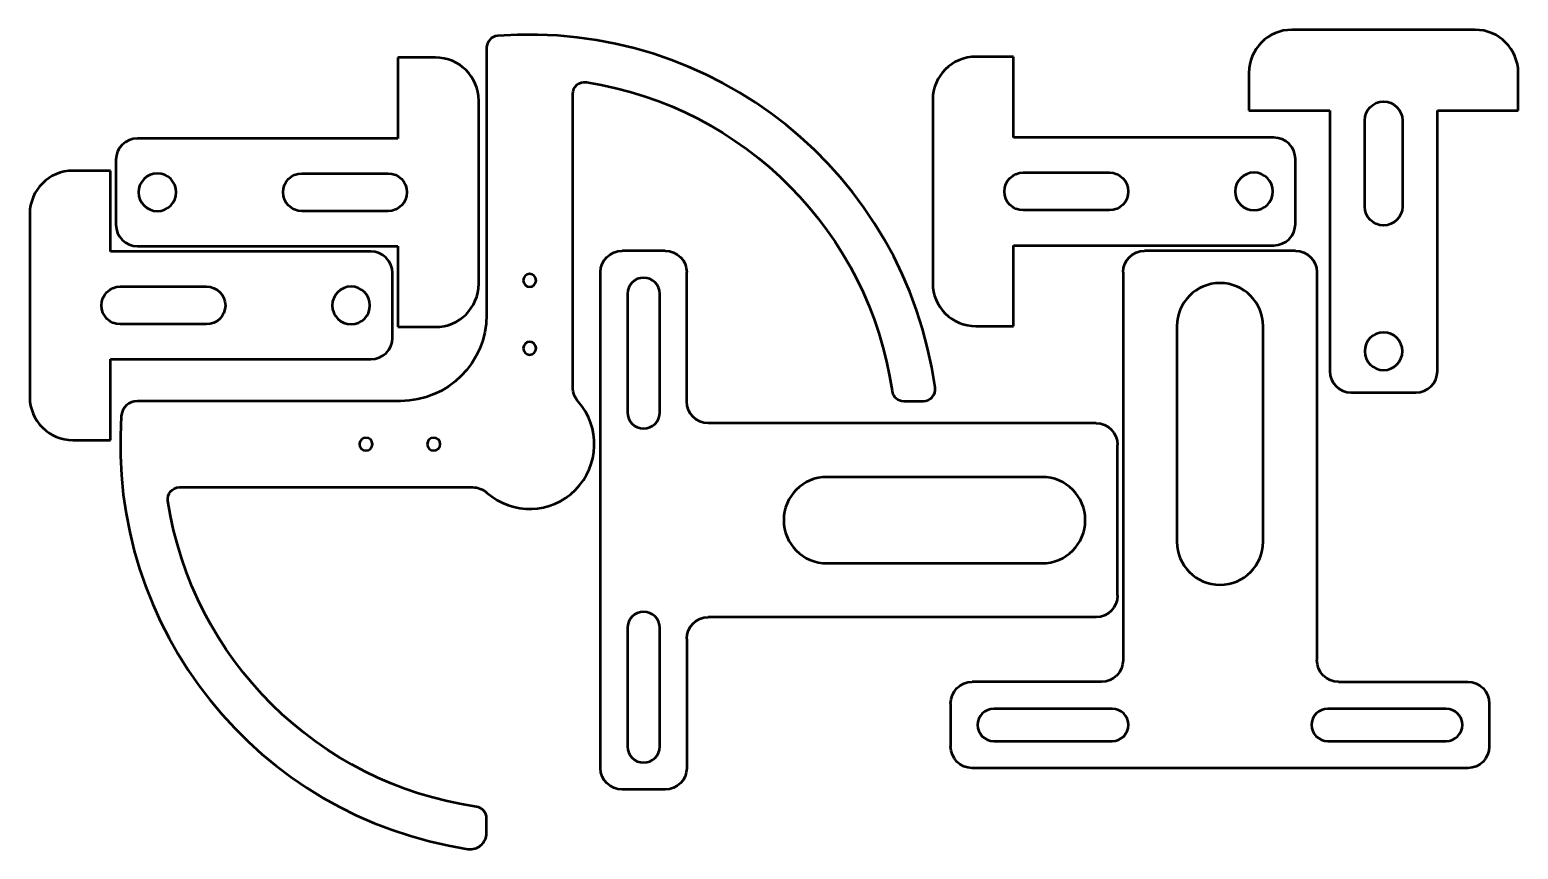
# Model space of a CAD drawing. Header units: millimetres. Extents: x 51 to 189, y 183 to 259.
import ezdxf

# ---------------------------------------------------------------- set-up
doc = ezdxf.new("R2010")
doc.units = ezdxf.units.MM
doc.header["$LTSCALE"] = 0.75
doc.layers.add('Visible', color=7, linetype='Continuous', lineweight=50)

msp = doc.modelspace()

# ---------------------------------------------------------------- linework, layer by layer
at = {"layer": 'Visible', "extrusion": (-1e-16, -1, 0)}
for p, q in [((184.707021, 259.073917), (167.707021, 259.073917)), ((92.946339, 257.406518), (92.946339, 232.620651)), ((88.213697, 256.495163), (84.713697, 256.495163)), ((84.713697, 256.495163), (84.713697, 248.995163)), ((141.856226, 256.57091), (138.356226, 256.57091)), ((141.856226, 249.07091), (141.856226, 256.57091)), ((163.707021, 255.073917), (163.707021, 251.573917)), ((188.707021, 251.573917), (188.707021, 255.073917)), ((100.946339, 225.912154), (100.946339, 253.122959)), ((92.213697, 235.495163), (92.213697, 252.495163)), ((134.356226, 252.57091), (134.356226, 235.57091)), ((163.707021, 251.573917), (171.207021, 251.573917)), ((171.207021, 251.573917), (171.207021, 227.405996)), ((181.207021, 227.405996), (181.207021, 251.573917)), ((181.207021, 251.573917), (188.707021, 251.573917)), ((174.457021, 242.668917), (174.457021, 250.668917)), ((177.957021, 250.668917), (177.957021, 242.668917)), ((84.713697, 248.995163), (60.545776, 248.995163)), ((166.024148, 249.07091), (141.856226, 249.07091)), ((58.045771, 245.995165), (54.545771, 245.995165)), ((58.045771, 238.495165), (58.045771, 245.995165)), ((58.545776, 246.995163), (58.545776, 240.995163)), ((168.024148, 241.07091), (168.024148, 247.07091)), ((75.808697, 245.745163), (83.808697, 245.745163)), ((142.761226, 245.82091), (150.761226, 245.82091)), ((50.545771, 241.995165), (50.545771, 224.995165)), ((83.808697, 242.245163), (75.808697, 242.245163)), ((150.761226, 242.32091), (142.761226, 242.32091)), ((141.856226, 231.57091), (141.856226, 239.07091)), ((141.856226, 239.07091), (166.024148, 239.07091)), ((82.213692, 238.495165), (58.045771, 238.495165)), ((60.545776, 238.995163), (84.713697, 238.995163)), ((84.713697, 238.995163), (84.713697, 231.495163)), ((109.523777, 238.570909), (105.523777, 238.570909)), ((168.023777, 238.570909), (154.023777, 238.570909)), ((84.213692, 230.495165), (84.213692, 236.495165)), ((103.523777, 190.570909), (103.523777, 236.570909)), ((111.523777, 224.570909), (111.523777, 236.570909)), ((152.023777, 236.570909), (152.023777, 200.570909)), ((170.023777, 236.570909), (170.023777, 200.570909)), ((58.950771, 235.245165), (66.950771, 235.245165)), ((106.023777, 234.570909), (106.023777, 223.570909)), ((109.023777, 223.570909), (109.023777, 234.570909)), ((66.950771, 231.745165), (58.950771, 231.745165)), ((84.713697, 231.495163), (88.213697, 231.495163)), ((138.356226, 231.57091), (141.856226, 231.57091)), ((157.023777, 231.570909), (157.023777, 211.570909)), ((165.023777, 211.570909), (165.023777, 231.570909)), ((58.045771, 220.995165), (58.045771, 228.495165)), ((58.045771, 228.495165), (82.213692, 228.495165)), ((173.207021, 225.405996), (179.207021, 225.405996)), ((84.946339, 224.620651), (60.532056, 224.620651)), ((131.67385, 224.620651), (133.4922, 224.620651)), ((149.523777, 222.570909), (113.523777, 222.570909)), ((54.545771, 220.995165), (58.045771, 220.995165)), ((151.523777, 206.570909), (151.523777, 220.570909)), ((144.523777, 217.570909), (124.523777, 217.570909)), ((64.444031, 216.620651), (91.654836, 216.620651)), ((124.523777, 209.570909), (144.523777, 209.570909)), ((149.523777, 204.570909), (113.523777, 204.570909)), ((106.023777, 203.570909), (106.023777, 192.570909)), ((109.023777, 192.570909), (109.023777, 203.570909)), ((111.523777, 202.570909), (111.523777, 190.570909)), ((150.023777, 198.570909), (138.023777, 198.570909)), ((172.023777, 198.570909), (184.023777, 198.570909)), ((136.023777, 196.570909), (136.023777, 192.570909)), ((186.023777, 196.570909), (186.023777, 192.570909)), ((151.023777, 196.070909), (140.023777, 196.070909)), ((182.023777, 196.070909), (171.023777, 196.070909)), ((140.023777, 193.070909), (151.023777, 193.070909)), ((171.023777, 193.070909), (182.023777, 193.070909)), ((184.023777, 190.570909), (138.023777, 190.570909)), ((109.523777, 188.570909), (105.523777, 188.570909)), ((92.94634, 184.537414), (92.94634, 185.893143))]:
    msp.add_line(p, q, dxfattribs=at)
at = {"layer": 'Visible', "extrusion": (0, 0, -1)}
for centre, radius in [((-62.388697, 243.995163), 1.75), ((-164.181226, 244.07091), 1.75), ((-96.946339, 235.820651), 0.6), ((-80.370771, 233.495165), 1.75), ((-176.207021, 229.248917), 1.75), ((-96.946339, 229.520651), 0.6), ((-81.746339, 220.620651), 0.6), ((-88.046339, 220.620651), 0.6)]:
    msp.add_circle(centre, radius, dxfattribs=at)
at = {"layer": 'Visible'}
for centre, radius, start, end in [((94.046339, 257.406518), 1.1, 94.507569, 180), ((96.946339, 220.620651), 38, 7.94436, 94.507569), ((167.707021, 255.073917), 4, 90, 180), ((184.707021, 255.073917), 4, 360, 90), ((88.213697, 252.495163), 4, 0, 90), ((138.356226, 252.57091), 4, 90, 180), ((60.545776, 246.995163), 2, 90, 180), ((166.024148, 247.07091), 2, 0, 90), ((54.545771, 241.995165), 4, 90, 180), ((60.545776, 240.995163), 2, 180, 270), ((166.024148, 241.07091), 2, 270, 0), ((82.213692, 236.495165), 2, 0, 90), ((88.213697, 235.495163), 4, 270, 0), ((107.523777, 234.570909), 1.5, 0, 180), ((138.356226, 235.57091), 4, 180, 270), ((161.023777, 231.570909), 4, 0, 180), ((82.213692, 230.495165), 2, 270, 0), ((173.207021, 227.405996), 2, 180, 270), ((179.207021, 227.405996), 2, 270, 0), ((131.67385, 225.720651), 1.1, 188.354602, 270), ((133.4922, 225.720651), 1.1, 270, 7.94436), ((54.545771, 224.995165), 4, 180, 270), ((60.532056, 223.120651), 1.5, 90, 176.072557), ((96.946339, 220.620651), 6, 228.590378, 41.409622), ((96.946339, 220.620651), 38, 176.072557, 261.33338), ((107.523777, 223.570909), 1.5, 180, 0), ((124.523777, 213.570909), 4, 90, 270), ((144.523777, 213.570909), 4, 270, 90), ((161.023777, 211.570909), 4, 180, 0), ((107.523777, 203.570909), 1.5, 0, 180), ((140.023777, 194.570909), 1.5, 90, 270), ((151.023777, 194.570909), 1.5, 270, 90), ((171.023777, 194.570909), 1.5, 90, 270), ((182.023777, 194.570909), 1.5, 270, 90), ((107.523777, 192.570909), 1.5, 180, 0), ((91.846343, 185.893143), 1.099997, 0, 81.645403), ((91.44634, 184.537414), 1.5, 261.33338, 0)]:
    msp.add_arc(centre, radius, start, end, dxfattribs=at)
at = {"layer": 'Visible', "extrusion": (0, 0, -1)}
for centre, radius, start, end in [((-102.046339, 253.122959), 1.1, 0, 98.917678), ((-96.946339, 220.620651), 34, 98.917678, 171.645398), ((-176.207021, 250.668917), 1.75, 0, 180), ((-75.808697, 243.995163), 1.75, 270, 90), ((-83.808697, 243.995163), 1.75, 90, 270), ((-142.761226, 244.07091), 1.75, 270, 90), ((-150.761226, 244.07091), 1.75, 90, 270), ((-176.207021, 242.668917), 1.75, 180, 0), ((-105.523777, 236.570909), 2, 0, 90), ((-109.523777, 236.570909), 2, 90, 180), ((-154.023777, 236.570909), 2, 0, 90), ((-168.023777, 236.570909), 2, 90, 180), ((-58.950771, 233.495165), 1.75, 270, 90), ((-66.950771, 233.495165), 1.75, 90, 270), ((-84.946339, 232.620651), 8, 180, 270), ((-102.946339, 225.912154), 2, 318.590378, 0), ((-113.523777, 224.570909), 2, 270, 0), ((-149.523777, 220.570909), 2, 90, 180), ((-64.444031, 215.520651), 1.1, 351.082322, 90), ((-91.654836, 214.620651), 2, 90, 131.409622), ((-96.946339, 220.620651), 34, 278.354597, 351.082322), ((-149.523777, 206.570909), 2, 180, 270), ((-113.523777, 202.570909), 2, 0, 90), ((-150.023777, 200.570909), 2, 180, 270), ((-172.023777, 200.570909), 2, 270, 0), ((-138.023777, 196.570909), 2, 0, 90), ((-184.023777, 196.570909), 2, 90, 180), ((-138.023777, 192.570909), 2, 270, 0), ((-184.023777, 192.570909), 2, 180, 270), ((-105.523777, 190.570909), 2, 270, 0), ((-109.523777, 190.570909), 2, 180, 270)]:
    msp.add_arc(centre, radius, start, end, dxfattribs=at)

doc.saveas('drawing.dxf')
